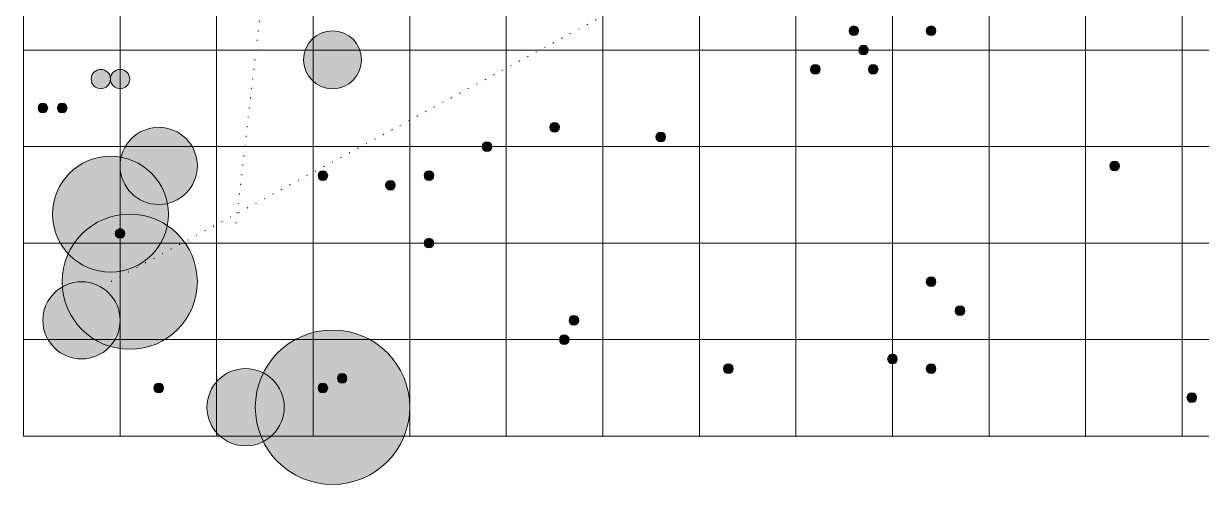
# Model space of a CAD drawing. Header units: inches. Extents: x 0 to 250, y -5 to 220.
# Drawn here: x 0 to 122, y -5 to 42.8 of the extents above; entities that cross this region are included whole.
import ezdxf

# ---------------------------------------------------------------- set-up
doc = ezdxf.new("R2010")
doc.units = ezdxf.units.IN
doc.header["$MEASUREMENT"] = 0
doc.linetypes.add('AI-Linetype-10', pattern=[1, 0.1, -0.9])
doc.linetypes.add('AI-Linetype-9', pattern=[1, 0.1, -0.9])
for name, color, linetype in [('Class A Systems', 7, 'Continuous'), ('Class B Systems', 7, 'Continuous'), ('Class F Systems', 7, 'Continuous'), ('Class G Systems', 7, 'Continuous'), ('Class K Systems', 7, 'Continuous'), ('Class M Systems', 7, 'Continuous'), ('Fluxes', 7, 'Continuous'), ('Grid', 7, 'Continuous'), ('Nebulae', 7, 'Continuous')]:
    doc.layers.add(name, color=color, linetype=linetype)

msp = doc.modelspace()

# ---------------------------------------------------------------- hatches: boundary and pattern name
at = {"layer": 'Class A Systems', "true_color": 0x41ad76}
h = msp.add_hatch(color=115, dxfattribs=at)
h.dxf.hatch_style = 2
edge = h.paths.add_edge_path()
edge.add_spline(control_points=[(73.5, 7), (73.5, 6.72), (73.28, 6.5), (73, 6.5), (72.72, 6.5), (72.5, 6.72), (72.5, 7), (72.5, 7.28), (72.72, 7.5), (73, 7.5), (73.28, 7.5), (73.5, 7.28), (73.5, 7)], knot_values=[0, 0, 0, 0, 1, 1, 1, 2, 2, 2, 3, 3, 3, 4, 4, 4, 4], degree=3, periodic=1)
at = {"layer": 'Class B Systems', "true_color": 0xb8e0f2}
h = msp.add_hatch(color=254, dxfattribs=at)
h.dxf.hatch_style = 2
edge = h.paths.add_edge_path()
edge.add_spline(control_points=[(42.5, 27), (42.5, 26.72), (42.28, 26.5), (42, 26.5), (41.72, 26.5), (41.5, 26.72), (41.5, 27), (41.5, 27.28), (41.72, 27.5), (42, 27.5), (42.28, 27.5), (42.5, 27.28), (42.5, 27)], knot_values=[0, 0, 0, 0, 1, 1, 1, 2, 2, 2, 3, 3, 3, 4, 4, 4, 4], degree=3, periodic=1)
h = msp.add_hatch(color=254, dxfattribs=at)
h.dxf.hatch_style = 2
edge = h.paths.add_edge_path()
edge.add_spline(control_points=[(94.5, 16), (94.5, 15.72), (94.28, 15.5), (94, 15.5), (93.72, 15.5), (93.5, 15.72), (93.5, 16), (93.5, 16.28), (93.72, 16.5), (94, 16.5), (94.28, 16.5), (94.5, 16.28), (94.5, 16)], knot_values=[0, 0, 0, 0, 1, 1, 1, 2, 2, 2, 3, 3, 3, 4, 4, 4, 4], degree=3, periodic=1)
at = {"layer": 'Class F Systems', "true_color": 0xfffefe}
h = msp.add_hatch(color=7, dxfattribs=at)
h.dxf.hatch_style = 2
edge = h.paths.add_edge_path()
edge.add_spline(control_points=[(86.5, 42), (86.5, 41.72), (86.28, 41.5), (86, 41.5), (85.72, 41.5), (85.5, 41.72), (85.5, 42), (85.5, 42.28), (85.72, 42.5), (86, 42.5), (86.28, 42.5), (86.5, 42.28), (86.5, 42)], knot_values=[0, 0, 0, 0, 1, 1, 1, 2, 2, 2, 3, 3, 3, 4, 4, 4, 4], degree=3, periodic=1)
h = msp.add_hatch(color=7, dxfattribs=at)
h.dxf.hatch_style = 2
edge = h.paths.add_edge_path()
edge.add_spline(control_points=[(87.5, 40), (87.5, 39.72), (87.28, 39.5), (87, 39.5), (86.72, 39.5), (86.5, 39.72), (86.5, 40), (86.5, 40.28), (86.72, 40.5), (87, 40.5), (87.28, 40.5), (87.5, 40.28), (87.5, 40)], knot_values=[0, 0, 0, 0, 1, 1, 1, 2, 2, 2, 3, 3, 3, 4, 4, 4, 4], degree=3, periodic=1)
h = msp.add_hatch(color=7, dxfattribs=at)
h.dxf.hatch_style = 2
edge = h.paths.add_edge_path()
edge.add_spline(control_points=[(88.5, 38), (88.5, 37.72), (88.28, 37.5), (88, 37.5), (87.72, 37.5), (87.5, 37.72), (87.5, 38), (87.5, 38.28), (87.72, 38.5), (88, 38.5), (88.28, 38.5), (88.5, 38.28), (88.5, 38)], knot_values=[0, 0, 0, 0, 1, 1, 1, 2, 2, 2, 3, 3, 3, 4, 4, 4, 4], degree=3, periodic=1)
h = msp.add_hatch(color=7, dxfattribs=at)
h.dxf.hatch_style = 2
edge = h.paths.add_edge_path()
edge.add_spline(control_points=[(48.5, 30), (48.5, 29.72), (48.28, 29.5), (48, 29.5), (47.72, 29.5), (47.5, 29.72), (47.5, 30), (47.5, 30.28), (47.72, 30.5), (48, 30.5), (48.28, 30.5), (48.5, 30.28), (48.5, 30)], knot_values=[0, 0, 0, 0, 1, 1, 1, 2, 2, 2, 3, 3, 3, 4, 4, 4, 4], degree=3, periodic=1)
h = msp.add_hatch(color=7, dxfattribs=at)
h.dxf.hatch_style = 2
edge = h.paths.add_edge_path()
edge.add_spline(control_points=[(57.5, 12), (57.5, 11.72), (57.28, 11.5), (57, 11.5), (56.72, 11.5), (56.5, 11.72), (56.5, 12), (56.5, 12.28), (56.72, 12.5), (57, 12.5), (57.28, 12.5), (57.5, 12.28), (57.5, 12)], knot_values=[0, 0, 0, 0, 1, 1, 1, 2, 2, 2, 3, 3, 3, 4, 4, 4, 4], degree=3, periodic=1)
h = msp.add_hatch(color=7, dxfattribs=at)
h.dxf.hatch_style = 2
edge = h.paths.add_edge_path()
edge.add_spline(control_points=[(90.5, 8), (90.5, 7.72), (90.28, 7.5), (90, 7.5), (89.72, 7.5), (89.5, 7.72), (89.5, 8), (89.5, 8.28), (89.72, 8.5), (90, 8.5), (90.28, 8.5), (90.5, 8.28), (90.5, 8)], knot_values=[0, 0, 0, 0, 1, 1, 1, 2, 2, 2, 3, 3, 3, 4, 4, 4, 4], degree=3, periodic=1)
h = msp.add_hatch(color=7, dxfattribs=at)
h.dxf.hatch_style = 2
edge = h.paths.add_edge_path()
edge.add_spline(control_points=[(94.5, 7), (94.5, 6.72), (94.28, 6.5), (94, 6.5), (93.72, 6.5), (93.5, 6.72), (93.5, 7), (93.5, 7.28), (93.72, 7.5), (94, 7.5), (94.28, 7.5), (94.5, 7.28), (94.5, 7)], knot_values=[0, 0, 0, 0, 1, 1, 1, 2, 2, 2, 3, 3, 3, 4, 4, 4, 4], degree=3, periodic=1)
at = {"layer": 'Class G Systems', "true_color": 0xece846}
h = msp.add_hatch(color=53, dxfattribs=at)
h.dxf.hatch_style = 2
edge = h.paths.add_edge_path()
edge.add_spline(control_points=[(94.5, 42), (94.5, 41.72), (94.28, 41.5), (94, 41.5), (93.72, 41.5), (93.5, 41.72), (93.5, 42), (93.5, 42.28), (93.72, 42.5), (94, 42.5), (94.28, 42.5), (94.5, 42.28), (94.5, 42)], knot_values=[0, 0, 0, 0, 1, 1, 1, 2, 2, 2, 3, 3, 3, 4, 4, 4, 4], degree=3, periodic=1)
h = msp.add_hatch(color=53, dxfattribs=at)
h.dxf.hatch_style = 2
edge = h.paths.add_edge_path()
edge.add_spline(control_points=[(4.5, 34), (4.5, 33.72), (4.28, 33.5), (4, 33.5), (3.72, 33.5), (3.5, 33.72), (3.5, 34), (3.5, 34.28), (3.72, 34.5), (4, 34.5), (4.28, 34.5), (4.5, 34.28), (4.5, 34)], knot_values=[0, 0, 0, 0, 1, 1, 1, 2, 2, 2, 3, 3, 3, 4, 4, 4, 4], degree=3, periodic=1)
h = msp.add_hatch(color=53, dxfattribs=at)
h.dxf.hatch_style = 2
edge = h.paths.add_edge_path()
edge.add_spline(control_points=[(113.5, 28), (113.5, 27.72), (113.28, 27.5), (113, 27.5), (112.72, 27.5), (112.5, 27.72), (112.5, 28), (112.5, 28.28), (112.72, 28.5), (113, 28.5), (113.28, 28.5), (113.5, 28.28), (113.5, 28)], knot_values=[0, 0, 0, 0, 1, 1, 1, 2, 2, 2, 3, 3, 3, 4, 4, 4, 4], degree=3, periodic=1)
h = msp.add_hatch(color=53, dxfattribs=at)
h.dxf.hatch_style = 2
edge = h.paths.add_edge_path()
edge.add_spline(control_points=[(31.5, 27), (31.5, 26.72), (31.28, 26.5), (31, 26.5), (30.72, 26.5), (30.5, 26.72), (30.5, 27), (30.5, 27.28), (30.72, 27.5), (31, 27.5), (31.28, 27.5), (31.5, 27.28), (31.5, 27)], knot_values=[0, 0, 0, 0, 1, 1, 1, 2, 2, 2, 3, 3, 3, 4, 4, 4, 4], degree=3, periodic=1)
h = msp.add_hatch(color=53, dxfattribs=at)
h.dxf.hatch_style = 2
edge = h.paths.add_edge_path()
edge.add_spline(control_points=[(42.5, 20), (42.5, 19.72), (42.28, 19.5), (42, 19.5), (41.72, 19.5), (41.5, 19.72), (41.5, 20), (41.5, 20.28), (41.72, 20.5), (42, 20.5), (42.28, 20.5), (42.5, 20.28), (42.5, 20)], knot_values=[0, 0, 0, 0, 1, 1, 1, 2, 2, 2, 3, 3, 3, 4, 4, 4, 4], degree=3, periodic=1)
h = msp.add_hatch(color=53, dxfattribs=at)
h.dxf.hatch_style = 2
edge = h.paths.add_edge_path()
edge.add_spline(control_points=[(56.5, 10), (56.5, 9.72), (56.28, 9.5), (56, 9.5), (55.72, 9.5), (55.5, 9.72), (55.5, 10), (55.5, 10.28), (55.72, 10.5), (56, 10.5), (56.28, 10.5), (56.5, 10.28), (56.5, 10)], knot_values=[0, 0, 0, 0, 1, 1, 1, 2, 2, 2, 3, 3, 3, 4, 4, 4, 4], degree=3, periodic=1)
at = {"layer": 'Class K Systems', "true_color": 0xf79435}
h = msp.add_hatch(color=30, dxfattribs=at)
h.dxf.hatch_style = 2
edge = h.paths.add_edge_path()
edge.add_spline(control_points=[(82.5, 38), (82.5, 37.72), (82.28, 37.5), (82, 37.5), (81.72, 37.5), (81.5, 37.72), (81.5, 38), (81.5, 38.28), (81.72, 38.5), (82, 38.5), (82.28, 38.5), (82.5, 38.28), (82.5, 38)], knot_values=[0, 0, 0, 0, 1, 1, 1, 2, 2, 2, 3, 3, 3, 4, 4, 4, 4], degree=3, periodic=1)
h = msp.add_hatch(color=30, dxfattribs=at)
h.dxf.hatch_style = 2
edge = h.paths.add_edge_path()
edge.add_spline(control_points=[(55.5, 32), (55.5, 31.72), (55.28, 31.5), (55, 31.5), (54.72, 31.5), (54.5, 31.72), (54.5, 32), (54.5, 32.28), (54.72, 32.5), (55, 32.5), (55.28, 32.5), (55.5, 32.28), (55.5, 32)], knot_values=[0, 0, 0, 0, 1, 1, 1, 2, 2, 2, 3, 3, 3, 4, 4, 4, 4], degree=3, periodic=1)
h = msp.add_hatch(color=30, dxfattribs=at)
h.dxf.hatch_style = 2
edge = h.paths.add_edge_path()
edge.add_spline(control_points=[(33.5, 6), (33.5, 5.72), (33.28, 5.5), (33, 5.5), (32.72, 5.5), (32.5, 5.72), (32.5, 6), (32.5, 6.28), (32.72, 6.5), (33, 6.5), (33.28, 6.5), (33.5, 6.28), (33.5, 6)], knot_values=[0, 0, 0, 0, 1, 1, 1, 2, 2, 2, 3, 3, 3, 4, 4, 4, 4], degree=3, periodic=1)
at = {"layer": 'Class M Systems', "true_color": 0xeb2149}
h = msp.add_hatch(color=240, dxfattribs=at)
h.dxf.hatch_style = 2
edge = h.paths.add_edge_path()
edge.add_spline(control_points=[(2.5, 34), (2.5, 33.72), (2.28, 33.5), (2, 33.5), (1.72, 33.5), (1.5, 33.72), (1.5, 34), (1.5, 34.28), (1.72, 34.5), (2, 34.5), (2.28, 34.5), (2.5, 34.28), (2.5, 34)], knot_values=[0, 0, 0, 0, 1, 1, 1, 2, 2, 2, 3, 3, 3, 4, 4, 4, 4], degree=3, periodic=1)
h = msp.add_hatch(color=240, dxfattribs=at)
h.dxf.hatch_style = 2
edge = h.paths.add_edge_path()
edge.add_spline(control_points=[(66.5, 31), (66.5, 30.72), (66.28, 30.5), (66, 30.5), (65.72, 30.5), (65.5, 30.72), (65.5, 31), (65.5, 31.28), (65.72, 31.5), (66, 31.5), (66.28, 31.5), (66.5, 31.28), (66.5, 31)], knot_values=[0, 0, 0, 0, 1, 1, 1, 2, 2, 2, 3, 3, 3, 4, 4, 4, 4], degree=3, periodic=1)
h = msp.add_hatch(color=240, dxfattribs=at)
h.dxf.hatch_style = 2
edge = h.paths.add_edge_path()
edge.add_spline(control_points=[(38.5, 26), (38.5, 25.72), (38.28, 25.5), (38, 25.5), (37.72, 25.5), (37.5, 25.72), (37.5, 26), (37.5, 26.28), (37.72, 26.5), (38, 26.5), (38.28, 26.5), (38.5, 26.28), (38.5, 26)], knot_values=[0, 0, 0, 0, 1, 1, 1, 2, 2, 2, 3, 3, 3, 4, 4, 4, 4], degree=3, periodic=1)
h = msp.add_hatch(color=240, dxfattribs=at)
h.dxf.hatch_style = 2
edge = h.paths.add_edge_path()
edge.add_spline(control_points=[(10.5, 21), (10.5, 20.72), (10.28, 20.5), (10, 20.5), (9.72, 20.5), (9.5, 20.72), (9.5, 21), (9.5, 21.28), (9.72, 21.5), (10, 21.5), (10.28, 21.5), (10.5, 21.28), (10.5, 21)], knot_values=[0, 0, 0, 0, 1, 1, 1, 2, 2, 2, 3, 3, 3, 4, 4, 4, 4], degree=3, periodic=1)
h = msp.add_hatch(color=240, dxfattribs=at)
h.dxf.hatch_style = 2
edge = h.paths.add_edge_path()
edge.add_spline(control_points=[(97.5, 13), (97.5, 12.72), (97.28, 12.5), (97, 12.5), (96.72, 12.5), (96.5, 12.72), (96.5, 13), (96.5, 13.28), (96.72, 13.5), (97, 13.5), (97.28, 13.5), (97.5, 13.28), (97.5, 13)], knot_values=[0, 0, 0, 0, 1, 1, 1, 2, 2, 2, 3, 3, 3, 4, 4, 4, 4], degree=3, periodic=1)
h = msp.add_hatch(color=240, dxfattribs=at)
h.dxf.hatch_style = 2
edge = h.paths.add_edge_path()
edge.add_spline(control_points=[(14.5, 5), (14.5, 4.72), (14.28, 4.5), (14, 4.5), (13.72, 4.5), (13.5, 4.72), (13.5, 5), (13.5, 5.28), (13.72, 5.5), (14, 5.5), (14.28, 5.5), (14.5, 5.28), (14.5, 5)], knot_values=[0, 0, 0, 0, 1, 1, 1, 2, 2, 2, 3, 3, 3, 4, 4, 4, 4], degree=3, periodic=1)
h = msp.add_hatch(color=240, dxfattribs=at)
h.dxf.hatch_style = 2
edge = h.paths.add_edge_path()
edge.add_spline(control_points=[(31.5, 5), (31.5, 4.72), (31.28, 4.5), (31, 4.5), (30.72, 4.5), (30.5, 4.72), (30.5, 5), (30.5, 5.28), (30.72, 5.5), (31, 5.5), (31.28, 5.5), (31.5, 5.28), (31.5, 5)], knot_values=[0, 0, 0, 0, 1, 1, 1, 2, 2, 2, 3, 3, 3, 4, 4, 4, 4], degree=3, periodic=1)
h = msp.add_hatch(color=240, dxfattribs=at)
h.dxf.hatch_style = 2
edge = h.paths.add_edge_path()
edge.add_spline(control_points=[(121.5, 4), (121.5, 3.72), (121.28, 3.5), (121, 3.5), (120.72, 3.5), (120.5, 3.72), (120.5, 4), (120.5, 4.28), (120.72, 4.5), (121, 4.5), (121.28, 4.5), (121.5, 4.28), (121.5, 4)], knot_values=[0, 0, 0, 0, 1, 1, 1, 2, 2, 2, 3, 3, 3, 4, 4, 4, 4], degree=3, periodic=1)
at = {"layer": 'Nebulae', "true_color": 0x7fc7b2}
h = msp.add_hatch(color=123, dxfattribs=at)
h.dxf.hatch_style = 2
edge = h.paths.add_edge_path()
edge.add_spline(control_points=[(35, 39), (35, 37.34), (33.66, 36), (32, 36), (30.34, 36), (29, 37.34), (29, 39), (29, 40.66), (30.34, 42), (32, 42), (33.66, 42), (35, 40.66), (35, 39)], knot_values=[0, 0, 0, 0, 1, 1, 1, 2, 2, 2, 3, 3, 3, 4, 4, 4, 4], degree=3, periodic=1)
h = msp.add_hatch(color=123, dxfattribs=at)
h.dxf.hatch_style = 2
edge = h.paths.add_edge_path()
edge.add_spline(control_points=[(9, 37), (9, 36.45), (8.55, 36), (8, 36), (7.45, 36), (7, 36.45), (7, 37), (7, 37.55), (7.45, 38), (8, 38), (8.55, 38), (9, 37.55), (9, 37)], knot_values=[0, 0, 0, 0, 1, 1, 1, 2, 2, 2, 3, 3, 3, 4, 4, 4, 4], degree=3, periodic=1)
h = msp.add_hatch(color=123, dxfattribs=at)
h.dxf.hatch_style = 2
edge = h.paths.add_edge_path()
edge.add_spline(control_points=[(11, 37), (11, 36.45), (10.55, 36), (10, 36), (9.45, 36), (9, 36.45), (9, 37), (9, 37.55), (9.45, 38), (10, 38), (10.55, 38), (11, 37.55), (11, 37)], knot_values=[0, 0, 0, 0, 1, 1, 1, 2, 2, 2, 3, 3, 3, 4, 4, 4, 4], degree=3, periodic=1)
h = msp.add_hatch(color=123, dxfattribs=at)
h.dxf.hatch_style = 2
edge = h.paths.add_edge_path()
edge.add_spline(control_points=[(18, 28), (18, 25.79), (16.21, 24), (14, 24), (11.79, 24), (10, 25.79), (10, 28), (10, 30.21), (11.79, 32), (14, 32), (16.21, 32), (18, 30.21), (18, 28)], knot_values=[0, 0, 0, 0, 1, 1, 1, 2, 2, 2, 3, 3, 3, 4, 4, 4, 4], degree=3, periodic=1)
h = msp.add_hatch(color=123, dxfattribs=at)
h.dxf.hatch_style = 2
edge = h.paths.add_edge_path()
edge.add_spline(control_points=[(15, 23), (15, 19.69), (12.31, 17), (9, 17), (5.69, 17), (3, 19.69), (3, 23), (3, 26.31), (5.69, 29), (9, 29), (12.31, 29), (15, 26.31), (15, 23)], knot_values=[0, 0, 0, 0, 1, 1, 1, 2, 2, 2, 3, 3, 3, 4, 4, 4, 4], degree=3, periodic=1)
h = msp.add_hatch(color=123, dxfattribs=at)
h.dxf.hatch_style = 2
edge = h.paths.add_edge_path()
edge.add_spline(control_points=[(18, 16), (18, 12.13), (14.87, 9), (11, 9), (7.13, 9), (4, 12.13), (4, 16), (4, 19.87), (7.13, 23), (11, 23), (14.87, 23), (18, 19.87), (18, 16)], knot_values=[0, 0, 0, 0, 1, 1, 1, 2, 2, 2, 3, 3, 3, 4, 4, 4, 4], degree=3, periodic=1)
h = msp.add_hatch(color=123, dxfattribs=at)
h.dxf.hatch_style = 2
edge = h.paths.add_edge_path()
edge.add_spline(control_points=[(10, 12), (10, 9.79), (8.21, 8), (6, 8), (3.79, 8), (2, 9.79), (2, 12), (2, 14.21), (3.79, 16), (6, 16), (8.21, 16), (10, 14.21), (10, 12)], knot_values=[0, 0, 0, 0, 1, 1, 1, 2, 2, 2, 3, 3, 3, 4, 4, 4, 4], degree=3, periodic=1)
h = msp.add_hatch(color=123, dxfattribs=at)
h.dxf.hatch_style = 2
edge = h.paths.add_edge_path()
edge.add_spline(control_points=[(40, 3), (40, -1.42), (36.42, -5), (32, -5), (27.58, -5), (24, -1.42), (24, 3), (24, 7.42), (27.58, 11), (32, 11), (36.42, 11), (40, 7.42), (40, 3)], knot_values=[0, 0, 0, 0, 1, 1, 1, 2, 2, 2, 3, 3, 3, 4, 4, 4, 4], degree=3, periodic=1)
h = msp.add_hatch(color=123, dxfattribs=at)
h.dxf.hatch_style = 2
edge = h.paths.add_edge_path()
edge.add_spline(control_points=[(27, 3), (27, 0.79), (25.21, -1), (23, -1), (20.79, -1), (19, 0.79), (19, 3), (19, 5.21), (20.79, 7), (23, 7), (25.21, 7), (27, 5.21), (27, 3)], knot_values=[0, 0, 0, 0, 1, 1, 1, 2, 2, 2, 3, 3, 3, 4, 4, 4, 4], degree=3, periodic=1)

# ---------------------------------------------------------------- linework, layer by layer
at = {"layer": 'Class A Systems', "color": 250, "lineweight": 5, "true_color": 0x231f20}
msp.add_open_spline([(73.5, 7), (73.5, 6.72), (73.28, 6.5), (73, 6.5), (72.72, 6.5), (72.5, 6.72), (72.5, 7), (72.5, 7.28), (72.72, 7.5), (73, 7.5), (73.28, 7.5), (73.5, 7.28), (73.5, 7)], degree=3, knots=[0, 0, 0, 0, 1, 1, 1, 2, 2, 2, 3, 3, 3, 4, 4, 4, 4], dxfattribs=at)
at = {"layer": 'Class B Systems', "color": 250, "lineweight": 5, "true_color": 0x231f20}
for points in [[(42.5, 27), (42.5, 26.72), (42.28, 26.5), (42, 26.5), (41.72, 26.5), (41.5, 26.72), (41.5, 27), (41.5, 27.28), (41.72, 27.5), (42, 27.5), (42.28, 27.5), (42.5, 27.28), (42.5, 27)], [(94.5, 16), (94.5, 15.72), (94.28, 15.5), (94, 15.5), (93.72, 15.5), (93.5, 15.72), (93.5, 16), (93.5, 16.28), (93.72, 16.5), (94, 16.5), (94.28, 16.5), (94.5, 16.28), (94.5, 16)]]:
    msp.add_open_spline(points, degree=3, knots=[0, 0, 0, 0, 1, 1, 1, 2, 2, 2, 3, 3, 3, 4, 4, 4, 4], dxfattribs=at)
at = {"layer": 'Class F Systems', "color": 250, "lineweight": 5, "true_color": 0x231f20}
for points in [[(86.5, 42), (86.5, 41.72), (86.28, 41.5), (86, 41.5), (85.72, 41.5), (85.5, 41.72), (85.5, 42), (85.5, 42.28), (85.72, 42.5), (86, 42.5), (86.28, 42.5), (86.5, 42.28), (86.5, 42)], [(87.5, 40), (87.5, 39.72), (87.28, 39.5), (87, 39.5), (86.72, 39.5), (86.5, 39.72), (86.5, 40), (86.5, 40.28), (86.72, 40.5), (87, 40.5), (87.28, 40.5), (87.5, 40.28), (87.5, 40)], [(88.5, 38), (88.5, 37.72), (88.28, 37.5), (88, 37.5), (87.72, 37.5), (87.5, 37.72), (87.5, 38), (87.5, 38.28), (87.72, 38.5), (88, 38.5), (88.28, 38.5), (88.5, 38.28), (88.5, 38)], [(48.5, 30), (48.5, 29.72), (48.28, 29.5), (48, 29.5), (47.72, 29.5), (47.5, 29.72), (47.5, 30), (47.5, 30.28), (47.72, 30.5), (48, 30.5), (48.28, 30.5), (48.5, 30.28), (48.5, 30)], [(57.5, 12), (57.5, 11.72), (57.28, 11.5), (57, 11.5), (56.72, 11.5), (56.5, 11.72), (56.5, 12), (56.5, 12.28), (56.72, 12.5), (57, 12.5), (57.28, 12.5), (57.5, 12.28), (57.5, 12)], [(90.5, 8), (90.5, 7.72), (90.28, 7.5), (90, 7.5), (89.72, 7.5), (89.5, 7.72), (89.5, 8), (89.5, 8.28), (89.72, 8.5), (90, 8.5), (90.28, 8.5), (90.5, 8.28), (90.5, 8)], [(94.5, 7), (94.5, 6.72), (94.28, 6.5), (94, 6.5), (93.72, 6.5), (93.5, 6.72), (93.5, 7), (93.5, 7.28), (93.72, 7.5), (94, 7.5), (94.28, 7.5), (94.5, 7.28), (94.5, 7)]]:
    msp.add_open_spline(points, degree=3, knots=[0, 0, 0, 0, 1, 1, 1, 2, 2, 2, 3, 3, 3, 4, 4, 4, 4], dxfattribs=at)
at = {"layer": 'Class G Systems', "color": 250, "lineweight": 5, "true_color": 0x231f20}
for points in [[(94.5, 42), (94.5, 41.72), (94.28, 41.5), (94, 41.5), (93.72, 41.5), (93.5, 41.72), (93.5, 42), (93.5, 42.28), (93.72, 42.5), (94, 42.5), (94.28, 42.5), (94.5, 42.28), (94.5, 42)], [(4.5, 34), (4.5, 33.72), (4.28, 33.5), (4, 33.5), (3.72, 33.5), (3.5, 33.72), (3.5, 34), (3.5, 34.28), (3.72, 34.5), (4, 34.5), (4.28, 34.5), (4.5, 34.28), (4.5, 34)], [(113.5, 28), (113.5, 27.72), (113.28, 27.5), (113, 27.5), (112.72, 27.5), (112.5, 27.72), (112.5, 28), (112.5, 28.28), (112.72, 28.5), (113, 28.5), (113.28, 28.5), (113.5, 28.28), (113.5, 28)], [(31.5, 27), (31.5, 26.72), (31.28, 26.5), (31, 26.5), (30.72, 26.5), (30.5, 26.72), (30.5, 27), (30.5, 27.28), (30.72, 27.5), (31, 27.5), (31.28, 27.5), (31.5, 27.28), (31.5, 27)], [(42.5, 20), (42.5, 19.72), (42.28, 19.5), (42, 19.5), (41.72, 19.5), (41.5, 19.72), (41.5, 20), (41.5, 20.28), (41.72, 20.5), (42, 20.5), (42.28, 20.5), (42.5, 20.28), (42.5, 20)], [(56.5, 10), (56.5, 9.72), (56.28, 9.5), (56, 9.5), (55.72, 9.5), (55.5, 9.72), (55.5, 10), (55.5, 10.28), (55.72, 10.5), (56, 10.5), (56.28, 10.5), (56.5, 10.28), (56.5, 10)]]:
    msp.add_open_spline(points, degree=3, knots=[0, 0, 0, 0, 1, 1, 1, 2, 2, 2, 3, 3, 3, 4, 4, 4, 4], dxfattribs=at)
at = {"layer": 'Class K Systems', "color": 250, "lineweight": 5, "true_color": 0x231f20}
for points in [[(82.5, 38), (82.5, 37.72), (82.28, 37.5), (82, 37.5), (81.72, 37.5), (81.5, 37.72), (81.5, 38), (81.5, 38.28), (81.72, 38.5), (82, 38.5), (82.28, 38.5), (82.5, 38.28), (82.5, 38)], [(55.5, 32), (55.5, 31.72), (55.28, 31.5), (55, 31.5), (54.72, 31.5), (54.5, 31.72), (54.5, 32), (54.5, 32.28), (54.72, 32.5), (55, 32.5), (55.28, 32.5), (55.5, 32.28), (55.5, 32)], [(33.5, 6), (33.5, 5.72), (33.28, 5.5), (33, 5.5), (32.72, 5.5), (32.5, 5.72), (32.5, 6), (32.5, 6.28), (32.72, 6.5), (33, 6.5), (33.28, 6.5), (33.5, 6.28), (33.5, 6)]]:
    msp.add_open_spline(points, degree=3, knots=[0, 0, 0, 0, 1, 1, 1, 2, 2, 2, 3, 3, 3, 4, 4, 4, 4], dxfattribs=at)
at = {"layer": 'Class M Systems', "color": 250, "lineweight": 5, "true_color": 0x231f20}
for points in [[(2.5, 34), (2.5, 33.72), (2.28, 33.5), (2, 33.5), (1.72, 33.5), (1.5, 33.72), (1.5, 34), (1.5, 34.28), (1.72, 34.5), (2, 34.5), (2.28, 34.5), (2.5, 34.28), (2.5, 34)], [(66.5, 31), (66.5, 30.72), (66.28, 30.5), (66, 30.5), (65.72, 30.5), (65.5, 30.72), (65.5, 31), (65.5, 31.28), (65.72, 31.5), (66, 31.5), (66.28, 31.5), (66.5, 31.28), (66.5, 31)], [(38.5, 26), (38.5, 25.72), (38.28, 25.5), (38, 25.5), (37.72, 25.5), (37.5, 25.72), (37.5, 26), (37.5, 26.28), (37.72, 26.5), (38, 26.5), (38.28, 26.5), (38.5, 26.28), (38.5, 26)], [(10.5, 21), (10.5, 20.72), (10.28, 20.5), (10, 20.5), (9.72, 20.5), (9.5, 20.72), (9.5, 21), (9.5, 21.28), (9.72, 21.5), (10, 21.5), (10.28, 21.5), (10.5, 21.28), (10.5, 21)], [(97.5, 13), (97.5, 12.72), (97.28, 12.5), (97, 12.5), (96.72, 12.5), (96.5, 12.72), (96.5, 13), (96.5, 13.28), (96.72, 13.5), (97, 13.5), (97.28, 13.5), (97.5, 13.28), (97.5, 13)], [(14.5, 5), (14.5, 4.72), (14.28, 4.5), (14, 4.5), (13.72, 4.5), (13.5, 4.72), (13.5, 5), (13.5, 5.28), (13.72, 5.5), (14, 5.5), (14.28, 5.5), (14.5, 5.28), (14.5, 5)], [(31.5, 5), (31.5, 4.72), (31.28, 4.5), (31, 4.5), (30.72, 4.5), (30.5, 4.72), (30.5, 5), (30.5, 5.28), (30.72, 5.5), (31, 5.5), (31.28, 5.5), (31.5, 5.28), (31.5, 5)], [(121.5, 4), (121.5, 3.72), (121.28, 3.5), (121, 3.5), (120.72, 3.5), (120.5, 3.72), (120.5, 4), (120.5, 4.28), (120.72, 4.5), (121, 4.5), (121.28, 4.5), (121.5, 4.28), (121.5, 4)]]:
    msp.add_open_spline(points, degree=3, knots=[0, 0, 0, 0, 1, 1, 1, 2, 2, 2, 3, 3, 3, 4, 4, 4, 4], dxfattribs=at)
at = {"layer": 'Fluxes', "color": 197, "linetype": 'AI-Linetype-9', "lineweight": 5, "true_color": 0x652c90}
msp.add_lwpolyline([(135, 84), (9, 16)], dxfattribs=at)
at = {"layer": 'Fluxes', "color": 197, "linetype": 'AI-Linetype-10', "lineweight": 5, "true_color": 0x652c90}
msp.add_lwpolyline([(25, 48), (22, 22)], dxfattribs=at)
at = {"layer": 'Grid', "color": 254, "lineweight": 9, "true_color": 0xc8e3c2}
for points in [[(0, 220), (250, 220), (250, 0), (0, 0), (0, 220)], [(10, 220), (10, 0)], [(20, 220), (20, 0)], [(30, 220), (30, 0)], [(40, 220), (40, 0)], [(50, 220), (50, 0)], [(60, 220), (60, 0)], [(70, 220), (70, 0)], [(80, 220), (80, 0)], [(90, 220), (90, 0)], [(100, 220), (100, 0)], [(110, 220), (110, 0)], [(120, 220), (120, 0)], [(0, 40), (250, 40)], [(0, 30), (250, 30)], [(0, 20), (250, 20)], [(0, 10), (250, 10)]]:
    msp.add_lwpolyline(points, dxfattribs=at)
at = {"layer": 'Nebulae', "color": 253, "lineweight": 9, "true_color": 0x96aba0}
for points in [[(35, 39), (35, 37.34), (33.66, 36), (32, 36), (30.34, 36), (29, 37.34), (29, 39), (29, 40.66), (30.34, 42), (32, 42), (33.66, 42), (35, 40.66), (35, 39)], [(9, 37), (9, 36.45), (8.55, 36), (8, 36), (7.45, 36), (7, 36.45), (7, 37), (7, 37.55), (7.45, 38), (8, 38), (8.55, 38), (9, 37.55), (9, 37)], [(11, 37), (11, 36.45), (10.55, 36), (10, 36), (9.45, 36), (9, 36.45), (9, 37), (9, 37.55), (9.45, 38), (10, 38), (10.55, 38), (11, 37.55), (11, 37)], [(18, 28), (18, 25.79), (16.21, 24), (14, 24), (11.79, 24), (10, 25.79), (10, 28), (10, 30.21), (11.79, 32), (14, 32), (16.21, 32), (18, 30.21), (18, 28)], [(15, 23), (15, 19.69), (12.31, 17), (9, 17), (5.69, 17), (3, 19.69), (3, 23), (3, 26.31), (5.69, 29), (9, 29), (12.31, 29), (15, 26.31), (15, 23)], [(18, 16), (18, 12.13), (14.87, 9), (11, 9), (7.13, 9), (4, 12.13), (4, 16), (4, 19.87), (7.13, 23), (11, 23), (14.87, 23), (18, 19.87), (18, 16)], [(10, 12), (10, 9.79), (8.21, 8), (6, 8), (3.79, 8), (2, 9.79), (2, 12), (2, 14.21), (3.79, 16), (6, 16), (8.21, 16), (10, 14.21), (10, 12)], [(40, 3), (40, -1.42), (36.42, -5), (32, -5), (27.58, -5), (24, -1.42), (24, 3), (24, 7.42), (27.58, 11), (32, 11), (36.42, 11), (40, 7.42), (40, 3)], [(27, 3), (27, 0.79), (25.21, -1), (23, -1), (20.79, -1), (19, 0.79), (19, 3), (19, 5.21), (20.79, 7), (23, 7), (25.21, 7), (27, 5.21), (27, 3)]]:
    msp.add_open_spline(points, degree=3, knots=[0, 0, 0, 0, 1, 1, 1, 2, 2, 2, 3, 3, 3, 4, 4, 4, 4], dxfattribs=at)

doc.saveas('drawing.dxf')
